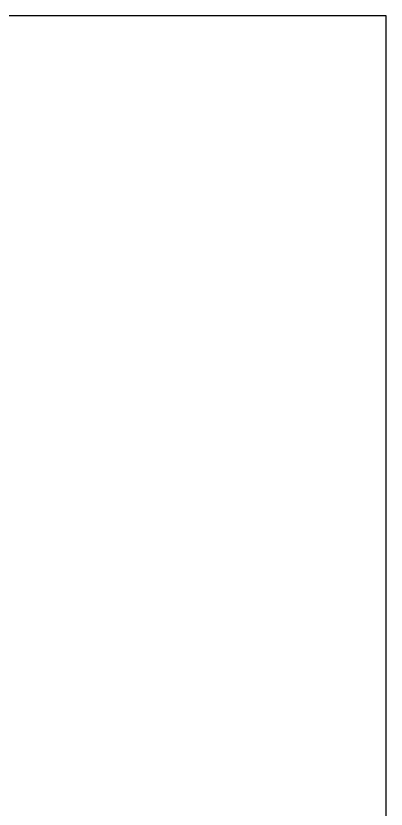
# Model space of a CAD drawing. Header units: millimetres. Extents: x -39622 to 74940, y -5067 to 43318.
# Drawn here: x -22095 to -17399, y 9726 to 19800 of the extents above; entities that cross this region are included whole.
import ezdxf

# ---------------------------------------------------------------- set-up
doc = ezdxf.new("R2010")
doc.units = ezdxf.units.MM

msp = doc.modelspace()

# ---------------------------------------------------------------- linework, layer by layer
msp.add_lwpolyline([(-39621.58732510824, -4916.224112619238), (-17399.40674034372, -4916.224112619238), (-17399.40674034372, 19799.5422743422), (-39621.58732510824, 19799.5422743422)], close=True)

doc.saveas('drawing.dxf')
